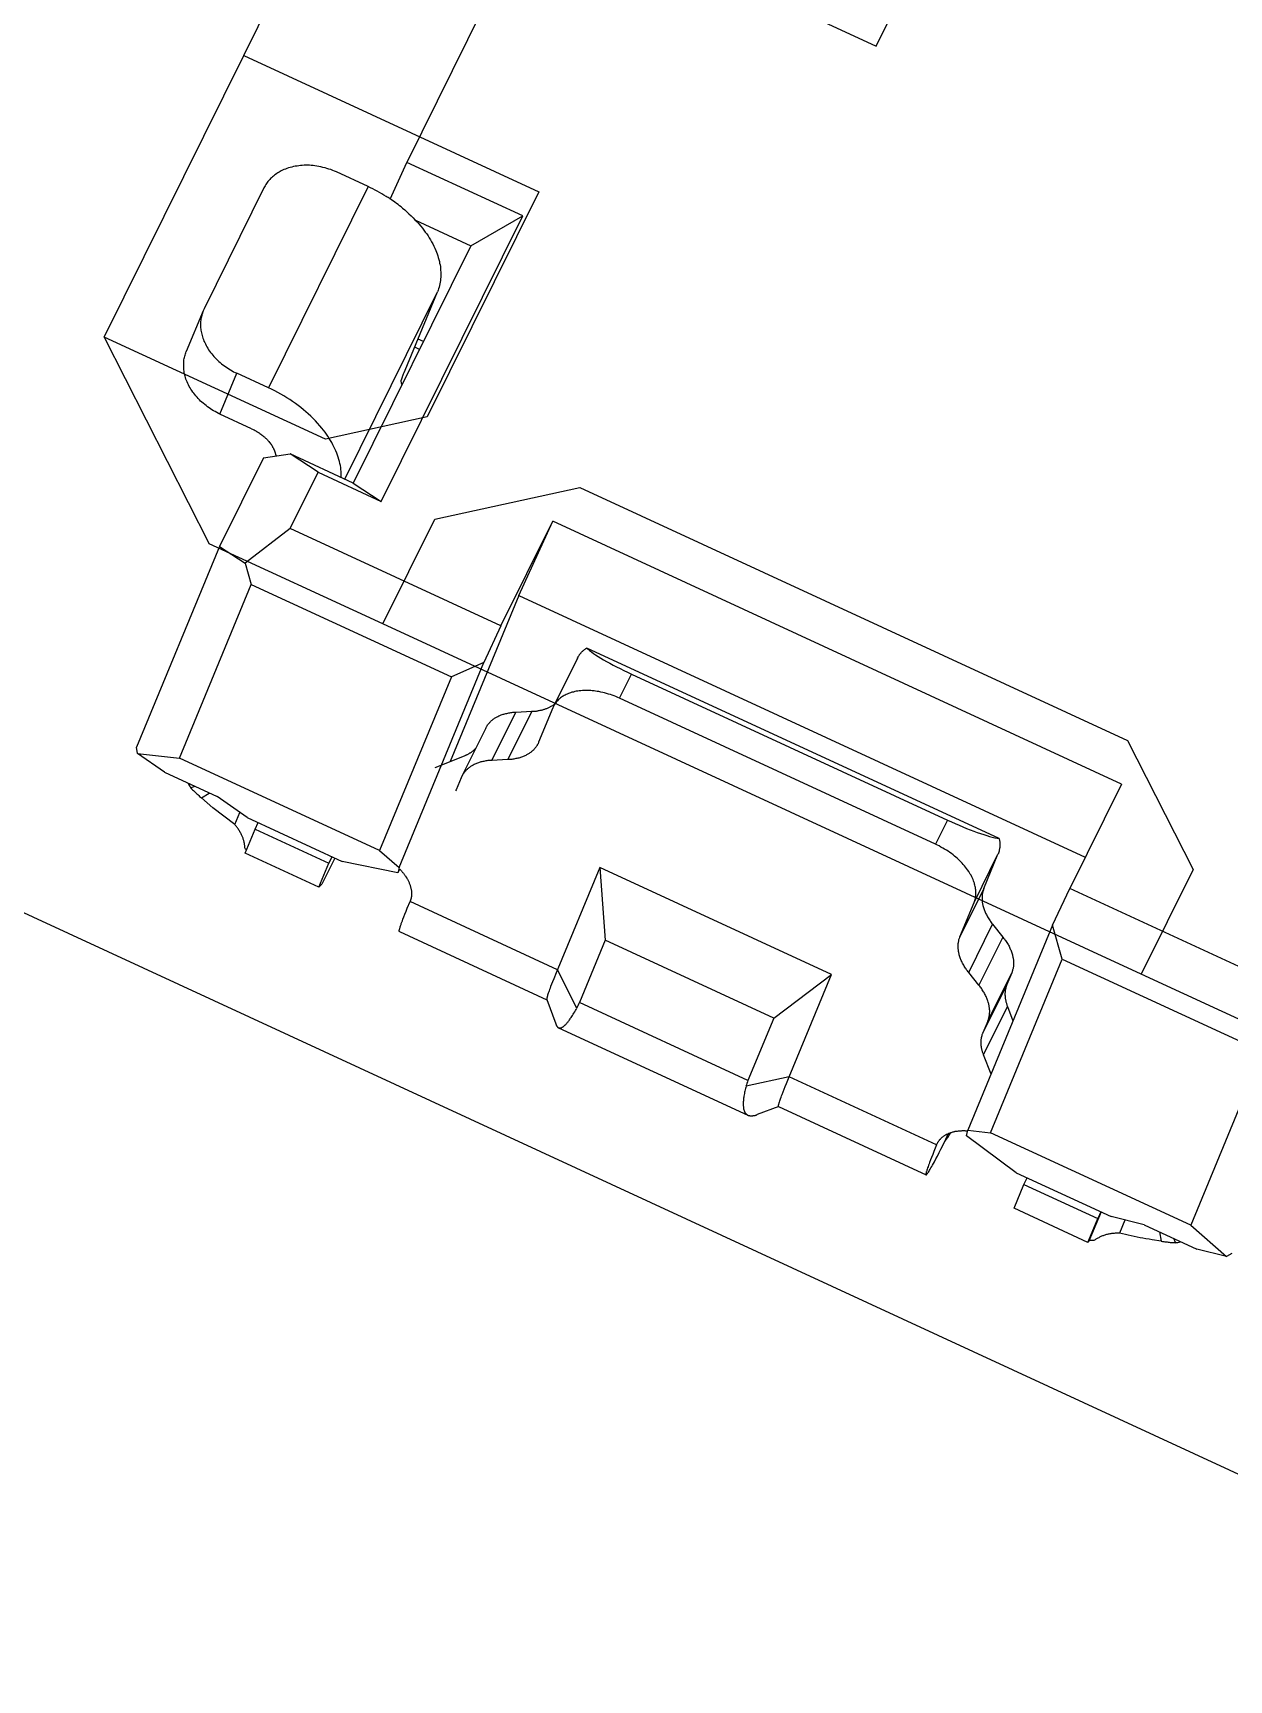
# Model space of a CAD drawing. Header units: millimetres. Extents: x 7 to 507, y -14 to 339.
# Drawn here: x 130.504 to 131.328, y 229.625 to 230.76 of the extents above; entities that cross this region are included whole.
import ezdxf

# ---------------------------------------------------------------- set-up
doc = ezdxf.new("R2010")
doc.units = ezdxf.units.MM
doc.header["$LTSCALE"] = 23.1
doc.layers.get('0').update_dxf_attribs({"linetype": 'CONTINUOUS'})
doc.layers.add('_139725', color=7, linetype='CONTINUOUS')
doc.layers.add('_424072', color=7, linetype='CONTINUOUS')
doc.styles.get("Standard").update_dxf_attribs({"font": 'simplex.shx', "width": 0.8})
doc.dimstyles.get("Standard").update_dxf_attribs({"dimtxt": 3, "dimasz": 3, "dimexe": 2, "dimexo": 0.35, "dimtad": 1, "dimdec": 3, "dimzin": 0, "dimdsep": 46, "dimtxsty": 'Standard', "dimcen": 0.09, "dimadec": 3, "dimazin": 0, "dimtol": 1, "dimtp": 0.001, "dimtm": 0.001, "dimtfac": 1, "dimtdec": 3, "dimtofl": 0, "dimtmove": 0, "dimatfit": 3, "dimfxl": 0, "dimtolj": 1, "dimtzin": 0, "dimarcsym": 0})

msp = doc.modelspace()

# ---------------------------------------------------------------- linework, layer by layer
at = {"color": 1}
for p, q in [((131.0849, 230.7512), (131.1535, 230.8898)), ((130.8454, 230.8618), (131.0849, 230.7512)), ((130.6491, 230.7447), (130.6903, 230.8279)), ((130.553, 230.5507), (130.6252, 230.4083)), ((130.745, 230.353), (130.6252, 230.4083)), ((130.1178, 230.3293), (131.6422, 229.6253)), ((131.3874, 230.0563), (131.2676, 230.1117))]:
    msp.add_line(p, q, dxfattribs=at)
at = {"color": 4}
for p, q in [((130.553, 230.5507), (130.6491, 230.7447)), ((130.6491, 230.7447), (130.8524, 230.6508)), ((130.8524, 230.6508), (130.7755, 230.4956)), ((130.7054, 230.4803), (130.553, 230.5507)), ((130.7755, 230.4956), (130.7054, 230.4803)), ((130.7807, 230.4251), (130.8807, 230.447)), ((130.8807, 230.447), (131.2582, 230.2727)), ((130.745, 230.353), (130.7807, 230.4251)), ((131.2676, 230.1117), (130.745, 230.353)), ((131.2582, 230.2727), (131.3033, 230.1837)), ((131.3033, 230.1837), (131.2676, 230.1117))]:
    msp.add_line(p, q, dxfattribs=at)
at = {"layer": '_139725', "color": 7}
for p, q in [((130.8137, 230.7764), (130.7615, 230.671)), ((130.7499, 230.6457), (130.7615, 230.671)), ((130.8414, 230.6342), (130.7615, 230.671)), ((130.7439, 230.4374), (130.8414, 230.6342)), ((130.7674, 230.6311), (130.8055, 230.6135)), ((130.8055, 230.6135), (130.8414, 230.6342)), ((130.8055, 230.6135), (130.7245, 230.45)), ((130.7702, 230.5422), (130.7669, 230.5438)), ((130.7729, 230.5476), (130.7692, 230.5493)), ((130.6626, 230.4674), (130.6324, 230.4064)), ((130.6626, 230.4674), (130.681, 230.4701)), ((130.7003, 230.4575), (130.681, 230.4701)), ((130.7245, 230.45), (130.681, 230.4701)), ((130.6811, 230.4187), (130.7003, 230.4575)), ((130.7003, 230.4575), (130.7439, 230.4374)), ((130.7245, 230.45), (130.7439, 230.4374)), ((130.6811, 230.4187), (130.6501, 230.3948)), ((130.8263, 230.3516), (130.6811, 230.4187)), ((130.8263, 230.3516), (130.862, 230.4237)), ((130.8386, 230.3725), (130.862, 230.4237)), ((131.254, 230.2427), (130.862, 230.4237)), ((130.6324, 230.4064), (130.5751, 230.268)), ((130.6324, 230.4064), (130.6501, 230.3948)), ((130.6501, 230.3948), (130.6543, 230.3802)), ((130.6048, 230.2605), (130.6543, 230.3802)), ((130.6543, 230.3802), (130.7922, 230.3165)), ((130.8386, 230.3725), (130.7913, 230.2582)), ((130.8386, 230.3725), (131.229, 230.1922)), ((130.8263, 230.3516), (130.8146, 230.3265)), ((130.7561, 230.1851), (130.8146, 230.3265)), ((130.8146, 230.3265), (130.7922, 230.3165)), ((130.7922, 230.3165), (130.7427, 230.1968)), ((130.5759, 230.2637), (130.5751, 230.268)), ((130.5945, 230.2508), (130.5759, 230.2637)), ((130.5759, 230.2637), (130.6048, 230.2605)), ((130.7427, 230.1968), (130.6048, 230.2605)), ((130.5945, 230.2508), (130.6308, 230.234)), ((130.6515, 230.2196), (130.6308, 230.234)), ((131.254, 230.2427), (131.2183, 230.1706)), ((130.6515, 230.2196), (130.7169, 230.1894)), ((130.7552, 230.1814), (130.7169, 230.1894)), ((130.7427, 230.1968), (130.7561, 230.1851)), ((130.7561, 230.1851), (130.7552, 230.1814)), ((130.7565, 230.184), (130.7552, 230.1814)), ((131.2065, 230.1455), (131.2183, 230.1706)), ((131.3635, 230.1036), (131.2183, 230.1706)), ((131.2065, 230.1455), (131.1481, 230.0041)), ((131.2132, 230.1221), (131.2065, 230.1455)), ((131.1637, 230.0024), (131.2132, 230.1221)), ((131.2132, 230.1221), (131.3512, 230.0584)), ((131.3512, 230.0584), (131.3017, 229.9387)), ((131.1472, 230.0004), (131.1481, 230.0041)), ((131.1814, 229.9749), (131.1472, 230.0004)), ((131.1481, 230.0041), (131.1637, 230.0024)), ((131.3017, 229.9387), (131.1637, 230.0024)), ((131.1814, 229.9749), (131.2468, 229.9447)), ((131.2696, 229.939), (131.2468, 229.9447)), ((131.2696, 229.939), (131.3059, 229.9222)), ((131.3017, 229.9387), (131.3263, 229.9172)), ((131.3263, 229.9172), (131.3059, 229.9222)), ((131.33, 229.9193), (131.3263, 229.9172))]:
    msp.add_line(p, q, dxfattribs=at)
at = {"layer": '_424072', "color": 7}
for p, q in [((130.7348, 230.6543), (130.713, 230.6644)), ((130.663, 230.6534), (130.6218, 230.5702)), ((130.7603, 230.5279), (130.7827, 230.5819)), ((130.6211, 230.5688), (130.6095, 230.5406)), ((130.6218, 230.5702), (130.6212, 230.5688)), ((130.6662, 230.5157), (130.6444, 230.5257)), ((130.7581, 230.5179), (130.7576, 230.5202)), ((130.7596, 230.5262), (130.7603, 230.5279)), ((130.6545, 230.4875), (130.6327, 230.4976)), ((131.1698, 230.2051), (130.8855, 230.3363)), ((130.879, 230.3293), (130.8625, 230.2961)), ((130.9163, 230.3184), (131.1341, 230.2179)), ((131.1258, 230.2012), (130.9081, 230.3018)), ((130.8366, 230.2923), (130.8476, 230.2928)), ((130.8621, 230.2951), (130.8523, 230.2715)), ((130.862, 230.2969), (130.8638, 230.2982)), ((130.8625, 230.2961), (130.8621, 230.2951)), ((130.8159, 230.2812), (130.7994, 230.248)), ((130.8523, 230.2715), (130.8519, 230.2705)), ((130.781, 230.2541), (130.8013, 230.2622)), ((130.8311, 230.2595), (130.8201, 230.259)), ((130.7989, 230.247), (130.7956, 230.2388)), ((130.7994, 230.248), (130.7989, 230.247)), ((130.6154, 230.2411), (130.6126, 230.24)), ((130.62, 230.2332), (130.6253, 230.2365)), ((130.6279, 230.2263), (130.62, 230.2332)), ((130.7956, 230.2388), (130.7951, 230.2379)), ((130.6429, 230.2148), (130.6279, 230.2263)), ((130.6429, 230.2148), (130.6464, 230.2231)), ((130.6501, 230.1951), (130.6569, 230.2115)), ((130.6569, 230.2115), (130.6591, 230.2161)), ((130.6569, 230.2115), (130.7077, 230.1881)), ((130.7009, 230.1716), (130.6501, 230.1951)), ((130.7009, 230.1716), (130.7077, 230.1881)), ((130.7118, 230.1917), (130.7029, 230.1738)), ((130.7099, 230.1926), (130.7077, 230.1881)), ((131.1592, 230.1707), (131.1689, 230.1943)), ((130.8944, 230.1851), (130.8644, 230.1126)), ((130.8944, 230.1851), (130.8982, 230.135)), ((131.0541, 230.1114), (130.8944, 230.1851)), ((130.7009, 230.1716), (130.7029, 230.1738)), ((130.7618, 230.1571), (130.7637, 230.1617)), ((130.7637, 230.1618), (130.7637, 230.1617)), ((131.1427, 230.1375), (131.1524, 230.161)), ((131.1652, 230.1461), (131.1723, 230.1372)), ((130.7564, 230.141), (130.858, 230.0941)), ((130.8982, 230.135), (130.8805, 230.0921)), ((131.0144, 230.0814), (130.8982, 230.135)), ((130.8644, 230.1126), (130.8627, 230.1084)), ((131.0144, 230.0814), (131.0541, 230.1114)), ((131.025, 230.041), (131.0541, 230.1114)), ((131.1558, 230.104), (131.1487, 230.1128)), ((131.1784, 230.1126), (131.175, 230.1045)), ((130.8579, 230.0942), (130.8641, 230.0774)), ((131.1754, 230.0894), (131.1792, 230.0795)), ((130.866, 230.0748), (130.9965, 230.0145)), ((131.0144, 230.0814), (130.9966, 230.0385)), ((131.1619, 230.0794), (131.1585, 230.0712)), ((131.1641, 230.0429), (131.1589, 230.0562)), ((131.0231, 230.0364), (131.025, 230.041)), ((131.0178, 230.0204), (131.003, 230.0149)), ((131.0177, 230.0204), (131.1193, 229.9734)), ((131.1267, 229.9942), (131.127, 229.995)), ((131.1323, 229.9964), (131.1346, 230.0017)), ((131.1266, 229.9941), (131.1247, 229.9895)), ((131.1267, 229.9942), (131.1266, 229.9941)), ((131.18, 229.9504), (131.1868, 229.9668)), ((131.1868, 229.9668), (131.189, 229.9714)), ((131.1868, 229.9668), (131.2376, 229.9433)), ((131.2308, 229.9269), (131.18, 229.9504)), ((131.2308, 229.9269), (131.2376, 229.9433)), ((131.2398, 229.9479), (131.2376, 229.9433)), ((131.2564, 229.9423), (131.2527, 229.9332)), ((131.2308, 229.9269), (131.2316, 229.9278)), ((131.2802, 229.9341), (131.2814, 229.9277)), ((131.2912, 229.9267), (131.2901, 229.9295))]:
    msp.add_line(p, q, dxfattribs=at)
at = {"layer": '_424072', "color": 9}
for p, q in [((130.7348, 230.6543), (130.6662, 230.5157)), ((130.7187, 230.4527), (130.7827, 230.5819)), ((130.6327, 230.4976), (130.6444, 230.5257)), ((130.9081, 230.3018), (130.9163, 230.3184)), ((130.8201, 230.259), (130.8366, 230.2923)), ((130.8476, 230.2928), (130.8311, 230.2595)), ((131.1341, 230.2179), (131.1258, 230.2012)), ((131.1524, 230.161), (131.1689, 230.1943)), ((131.1592, 230.1707), (131.1427, 230.1375)), ((130.8653, 230.1147), (130.7637, 230.1617)), ((131.1487, 230.1128), (131.1652, 230.1461)), ((131.1723, 230.1372), (131.1558, 230.104)), ((130.8787, 230.0883), (130.8653, 230.1147)), ((131.1619, 230.0794), (131.1784, 230.1126)), ((131.175, 230.1045), (131.1585, 230.0712)), ((130.9966, 230.0385), (130.8805, 230.0921)), ((131.1589, 230.0562), (131.1754, 230.0894)), ((131.025, 230.041), (130.9953, 230.0345)), ((131.1266, 229.9941), (131.025, 230.041)), ((131.2399, 229.9479), (131.2316, 229.9278))]:
    msp.add_line(p, q, dxfattribs=at)
at = {"layer": '_424072', "color": 7}
for points in [[(130.713, 230.6644), (130.7117, 230.6649), (130.7104, 230.6655), (130.7091, 230.666), (130.7078, 230.6664), (130.7064, 230.6669), (130.7051, 230.6673), (130.7037, 230.6676), (130.7023, 230.6679), (130.7009, 230.6682), (130.6995, 230.6685), (130.6981, 230.6687), (130.6969, 230.6688), (130.6956, 230.6689), (130.6944, 230.669), (130.6932, 230.669), (130.6919, 230.669), (130.6907, 230.669), (130.6894, 230.6689), (130.6882, 230.6688), (130.687, 230.6687), (130.6858, 230.6685), (130.6845, 230.6683), (130.6833, 230.6681), (130.6822, 230.6678), (130.6811, 230.6675), (130.68, 230.6672), (130.6789, 230.6668), (130.6778, 230.6664), (130.6767, 230.666), (130.6759, 230.6656), (130.675, 230.6652), (130.6742, 230.6647), (130.6734, 230.6643), (130.6726, 230.6638), (130.6718, 230.6633), (130.671, 230.6627), (130.6703, 230.6622), (130.6696, 230.6616), (130.6689, 230.661), (130.6682, 230.6604), (130.6676, 230.6598), (130.667, 230.6592), (130.6664, 230.6585), (130.6658, 230.6578), (130.6653, 230.6571), (130.6648, 230.6564), (130.6643, 230.6557), (130.6638, 230.6549), (130.6634, 230.6542), (130.663, 230.6534)], [(130.7585, 230.6395), (130.76, 230.6383), (130.7615, 230.637), (130.7629, 230.6356), (130.7644, 230.6343), (130.7658, 230.6329), (130.7671, 230.6315), (130.7685, 230.6301), (130.7698, 230.6286), (130.7711, 230.6271), (130.7723, 230.6256), (130.7733, 230.6243), (130.7742, 230.623), (130.7752, 230.6217), (130.7761, 230.6203), (130.7769, 230.619), (130.7778, 230.6176), (130.7786, 230.6162), (130.7793, 230.6148), (130.78, 230.6134), (130.7807, 230.6119), (130.7814, 230.6104), (130.7819, 230.6092), (130.7823, 230.6079), (130.7828, 230.6067), (130.7832, 230.6054), (130.7835, 230.6041), (130.7839, 230.6028), (130.7841, 230.6016), (130.7844, 230.6004), (130.7846, 230.5992), (130.7847, 230.5979), (130.7848, 230.5967), (130.7849, 230.5954), (130.785, 230.5943), (130.7849, 230.5931), (130.7849, 230.5919), (130.7848, 230.5907), (130.7847, 230.5896), (130.7845, 230.5884), (130.7843, 230.5873), (130.7841, 230.5862), (130.7838, 230.5851), (130.7834, 230.584), (130.7831, 230.5829), (130.7827, 230.5819)], [(130.6211, 230.5688), (130.6208, 230.568), (130.6206, 230.5672), (130.6203, 230.5664), (130.6201, 230.5656), (130.6199, 230.5647), (130.6197, 230.5639), (130.6196, 230.5631), (130.6195, 230.5622), (130.6194, 230.5614), (130.6193, 230.5605), (130.6193, 230.5597), (130.6193, 230.5588), (130.6193, 230.5579), (130.6194, 230.5571), (130.6195, 230.5562), (130.6196, 230.5553), (130.6198, 230.5544), (130.6199, 230.5535), (130.6201, 230.5527), (130.6204, 230.5518), (130.6206, 230.5509), (130.621, 230.5499), (130.6213, 230.5489), (130.6217, 230.5479), (130.6222, 230.5469), (130.6227, 230.5459), (130.6232, 230.5449), (130.6237, 230.5439), (130.6243, 230.5429), (130.6249, 230.5419), (130.6256, 230.541), (130.6263, 230.5401), (130.627, 230.5392), (130.6277, 230.5382), (130.6285, 230.5373), (130.6293, 230.5364), (130.6302, 230.5356), (130.631, 230.5347), (130.6319, 230.5339), (130.6328, 230.5331), (130.6338, 230.5323), (130.6348, 230.5315), (130.6358, 230.5308), (130.6368, 230.5301), (130.6378, 230.5294), (130.6389, 230.5287), (130.64, 230.5281), (130.6411, 230.5274), (130.6421, 230.5268), (130.6433, 230.5263), (130.6444, 230.5257)], [(130.6327, 230.4976), (130.6316, 230.4981), (130.6305, 230.4987), (130.6294, 230.4993), (130.6283, 230.4999), (130.6272, 230.5005), (130.6262, 230.5012), (130.6252, 230.5019), (130.6241, 230.5026), (130.6231, 230.5034), (130.6222, 230.5042), (130.6212, 230.505), (130.6203, 230.5058), (130.6194, 230.5066), (130.6185, 230.5074), (130.6177, 230.5083), (130.6169, 230.5092), (130.6161, 230.5101), (130.6153, 230.511), (130.6146, 230.5119), (130.614, 230.5128), (130.6133, 230.5138), (130.6127, 230.5148), (130.6121, 230.5157), (130.6115, 230.5167), (130.611, 230.5177), (130.6105, 230.5187), (130.6101, 230.5197), (130.6097, 230.5207), (130.6093, 230.5217), (130.609, 230.5228), (130.6087, 230.5236), (130.6085, 230.5245), (130.6083, 230.5254), (130.6081, 230.5263), (130.608, 230.5271), (130.6078, 230.528), (130.6078, 230.5289), (130.6077, 230.5298), (130.6077, 230.5306), (130.6077, 230.5315), (130.6077, 230.5324), (130.6077, 230.5332), (130.6078, 230.5341), (130.6079, 230.5349), (130.6081, 230.5358), (130.6082, 230.5366), (130.6084, 230.5374), (130.6087, 230.5382), (130.6089, 230.539), (130.6092, 230.5398), (130.6095, 230.5406)], [(130.7576, 230.5202), (130.7576, 230.5202), (130.7576, 230.5203), (130.7576, 230.5203), (130.7576, 230.5204), (130.7576, 230.5204), (130.7576, 230.5205), (130.7576, 230.5206), (130.7577, 230.5208), (130.7577, 230.521), (130.7578, 230.5212), (130.7578, 230.5214), (130.7579, 230.5215), (130.758, 230.5217), (130.7581, 230.5221), (130.7582, 230.5224), (130.7583, 230.5227), (130.7584, 230.5231), (130.7586, 230.5235), (130.7587, 230.5239), (130.759, 230.5246), (130.7593, 230.5253), (130.7596, 230.5262)], [(130.7163, 230.4538), (130.7163, 230.4552), (130.7163, 230.4566), (130.7162, 230.458), (130.7161, 230.4593), (130.7159, 230.4607), (130.7157, 230.4621), (130.7154, 230.4635), (130.715, 230.465), (130.7146, 230.4664), (130.7142, 230.4679), (130.7137, 230.4693), (130.7132, 230.4707), (130.7126, 230.4722), (130.7119, 230.4736), (130.7112, 230.4751), (130.7105, 230.4765), (130.7097, 230.4779), (130.7089, 230.4793), (130.708, 230.4808), (130.707, 230.4823), (130.7061, 230.4837), (130.7051, 230.4851), (130.704, 230.4865), (130.7029, 230.4879), (130.7015, 230.4896), (130.7, 230.4913), (130.6985, 230.4929), (130.6969, 230.4946), (130.6953, 230.4961), (130.6936, 230.4977), (130.6919, 230.4992), (130.6902, 230.5006), (130.6884, 230.5021), (130.6867, 230.5034), (130.6847, 230.5049), (130.6828, 230.5062), (130.6808, 230.5076), (130.6788, 230.5089), (130.6767, 230.5101), (130.6747, 230.5113), (130.6726, 230.5125), (130.6705, 230.5136), (130.6683, 230.5147), (130.6662, 230.5157)], [(130.6545, 230.4875), (130.6551, 230.4873), (130.6557, 230.487), (130.6563, 230.4867), (130.6569, 230.4863), (130.6575, 230.486), (130.658, 230.4857), (130.6586, 230.4853), (130.6592, 230.485), (130.6597, 230.4846), (130.6603, 230.4842), (130.6608, 230.4838), (130.6614, 230.4834), (130.6619, 230.483), (130.6624, 230.4826), (130.6628, 230.4822), (130.6633, 230.4819), (130.6637, 230.4815), (130.6641, 230.4811), (130.6645, 230.4807), (130.665, 230.4803), (130.6654, 230.4799), (130.6657, 230.4795), (130.6661, 230.479), (130.6665, 230.4786), (130.6669, 230.4781), (130.6672, 230.4777), (130.6676, 230.4772), (130.6679, 230.4768), (130.6682, 230.4763)], [(130.6682, 230.4763), (130.6684, 230.476), (130.6686, 230.4758), (130.6687, 230.4755), (130.6689, 230.4752), (130.669, 230.4749), (130.6692, 230.4746), (130.6693, 230.4744), (130.6695, 230.4741), (130.6696, 230.4738), (130.6697, 230.4736), (130.6699, 230.4733), (130.67, 230.4731), (130.6701, 230.4728), (130.6702, 230.4725), (130.6703, 230.4722), (130.6704, 230.472), (130.6705, 230.4717), (130.6706, 230.4714), (130.6707, 230.4711), (130.6707, 230.4709), (130.6708, 230.4706), (130.6709, 230.4703), (130.6709, 230.47), (130.671, 230.4697), (130.6711, 230.4694), (130.6711, 230.4692), (130.6711, 230.4689), (130.6712, 230.4686)], [(130.879, 230.3293), (130.8792, 230.3296), (130.8793, 230.3299), (130.8795, 230.3302), (130.8796, 230.3305), (130.8798, 230.3308), (130.88, 230.3311), (130.8802, 230.3314), (130.8804, 230.3316), (130.8806, 230.3319), (130.8808, 230.3322), (130.881, 230.3324), (130.8812, 230.3327), (130.8814, 230.333), (130.8817, 230.3332), (130.8819, 230.3335), (130.8822, 230.3337), (130.8824, 230.334), (130.8827, 230.3342), (130.8829, 230.3344), (130.8832, 230.3347), (130.8835, 230.3349), (130.8837, 230.3351), (130.884, 230.3353), (130.8843, 230.3356), (130.8846, 230.3358), (130.8849, 230.336), (130.8852, 230.3362), (130.8855, 230.3363)], [(130.9081, 230.3018), (130.9068, 230.3024), (130.9056, 230.3029), (130.9043, 230.3034), (130.903, 230.3039), (130.9018, 230.3043), (130.9005, 230.3047), (130.8992, 230.3051), (130.8978, 230.3055), (130.8965, 230.3058), (130.8952, 230.3061), (130.8938, 230.3064), (130.8927, 230.3065), (130.8916, 230.3067), (130.8905, 230.3069), (130.8893, 230.307), (130.8882, 230.3071), (130.8871, 230.3071), (130.8859, 230.3072), (130.8848, 230.3072), (130.8837, 230.3071), (130.8825, 230.3071), (130.8814, 230.307), (130.8803, 230.3069), (130.8793, 230.3067), (130.8783, 230.3066), (130.8773, 230.3064), (130.8763, 230.3061), (130.8753, 230.3059), (130.8744, 230.3056), (130.8736, 230.3053), (130.8729, 230.305), (130.8721, 230.3047), (130.8714, 230.3044), (130.8707, 230.304), (130.87, 230.3037), (130.8693, 230.3033), (130.8687, 230.3029), (130.8681, 230.3025), (130.8675, 230.302), (130.8669, 230.3016), (130.8664, 230.3011), (130.8658, 230.3006), (130.8653, 230.3001), (130.8648, 230.2996), (130.8644, 230.299), (130.864, 230.2985), (130.8636, 230.2979), (130.8632, 230.2973), (130.8628, 230.2967), (130.8625, 230.2961)], [(130.8159, 230.2812), (130.8161, 230.2817), (130.8163, 230.2821), (130.8166, 230.2825), (130.8169, 230.2829), (130.8171, 230.2834), (130.8174, 230.2838), (130.8177, 230.2842), (130.818, 230.2845), (130.8184, 230.2849), (130.8187, 230.2853), (130.8191, 230.2856), (130.8194, 230.286), (130.8198, 230.2864), (130.8202, 230.2867), (130.8206, 230.287), (130.8211, 230.2874), (130.8215, 230.2877), (130.8219, 230.288), (130.8224, 230.2882), (130.8228, 230.2885), (130.8233, 230.2888), (130.8237, 230.289), (130.8243, 230.2893), (130.8249, 230.2896), (130.8255, 230.2899), (130.826, 230.2901), (130.8266, 230.2903), (130.8272, 230.2906), (130.8278, 230.2908), (130.8284, 230.2909), (130.8291, 230.2911), (130.8297, 230.2913), (130.8304, 230.2914), (130.831, 230.2916), (130.8317, 230.2917), (130.8324, 230.2918), (130.8331, 230.2919), (130.8338, 230.292), (130.8345, 230.2921), (130.8352, 230.2922), (130.8359, 230.2922), (130.8366, 230.2923)], [(130.8476, 230.2928), (130.8481, 230.2928), (130.8487, 230.2928), (130.8492, 230.2929), (130.8497, 230.2929), (130.8503, 230.293), (130.8508, 230.293), (130.8514, 230.2931), (130.8518, 230.2932), (130.8523, 230.2933), (130.8528, 230.2934), (130.8533, 230.2935), (130.8537, 230.2936), (130.8542, 230.2937), (130.8547, 230.2938), (130.8552, 230.2939), (130.8556, 230.2941), (130.8561, 230.2942), (130.8566, 230.2943), (130.857, 230.2945), (130.8575, 230.2947), (130.8579, 230.2948), (130.8584, 230.295), (130.8588, 230.2952), (130.8593, 230.2954), (130.8597, 230.2956), (130.8602, 230.2958), (130.8606, 230.2961), (130.861, 230.2963)], [(130.8013, 230.2622), (130.8016, 230.2623), (130.802, 230.2625), (130.8023, 230.2626), (130.8027, 230.2628), (130.803, 230.263), (130.8034, 230.2631), (130.8037, 230.2633), (130.8041, 230.2635), (130.8044, 230.2637), (130.8047, 230.2639), (130.805, 230.2641), (130.8054, 230.2643), (130.8057, 230.2645), (130.806, 230.2647), (130.8063, 230.2649), (130.8066, 230.2651), (130.8068, 230.2653), (130.8071, 230.2655), (130.8074, 230.2658), (130.8077, 230.266), (130.8079, 230.2662), (130.8082, 230.2665), (130.8084, 230.2667), (130.8087, 230.267), (130.8089, 230.2672), (130.8092, 230.2675)], [(130.8519, 230.2705), (130.8517, 230.2701), (130.8514, 230.2697), (130.8512, 230.2692), (130.8509, 230.2688), (130.8506, 230.2684), (130.8503, 230.268), (130.85, 230.2676), (130.8497, 230.2672), (130.8494, 230.2669), (130.849, 230.2665), (130.8487, 230.2661), (130.8483, 230.2658), (130.8479, 230.2654), (130.8475, 230.2651), (130.8471, 230.2647), (130.8467, 230.2644), (130.8463, 230.2641), (130.8458, 230.2638), (130.8454, 230.2635), (130.8449, 230.2632), (130.8445, 230.263), (130.844, 230.2627), (130.8434, 230.2624), (130.8429, 230.2622), (130.8423, 230.2619), (130.8417, 230.2617), (130.8411, 230.2614), (130.8405, 230.2612), (130.8399, 230.261), (130.8393, 230.2608), (130.8387, 230.2606), (130.8381, 230.2605), (130.8374, 230.2603), (130.8367, 230.2602), (130.836, 230.26), (130.8353, 230.2599), (130.8346, 230.2598), (130.8339, 230.2597), (130.8332, 230.2597), (130.8325, 230.2596), (130.8318, 230.2595), (130.8311, 230.2595)], [(130.8201, 230.259), (130.8194, 230.259), (130.8187, 230.2589), (130.818, 230.2588), (130.8173, 230.2588), (130.8166, 230.2587), (130.816, 230.2586), (130.8153, 230.2585), (130.8146, 230.2583), (130.8139, 230.2582), (130.8132, 230.258), (130.8126, 230.2579), (130.812, 230.2577), (130.8114, 230.2575), (130.8108, 230.2573), (130.8102, 230.2571), (130.8096, 230.2568), (130.809, 230.2566), (130.8084, 230.2563), (130.8078, 230.2561), (130.8073, 230.2558), (130.8068, 230.2555), (130.8063, 230.2553), (130.8059, 230.255), (130.8054, 230.2547), (130.805, 230.2544), (130.8046, 230.2541), (130.8042, 230.2538), (130.8038, 230.2534), (130.8034, 230.2531), (130.803, 230.2527), (130.8026, 230.2524), (130.8022, 230.252), (130.8019, 230.2516), (130.8016, 230.2513), (130.8013, 230.2509), (130.801, 230.2505), (130.8007, 230.2501), (130.8004, 230.2497), (130.8001, 230.2493), (130.7999, 230.2488), (130.7996, 230.2484), (130.7994, 230.248)], [(130.6126, 230.24), (130.6132, 230.2394), (130.6138, 230.2388), (130.6144, 230.2382), (130.615, 230.2377), (130.6156, 230.2371), (130.6162, 230.2365), (130.6168, 230.2359), (130.6175, 230.2354), (130.6181, 230.2348), (130.6187, 230.2342), (130.6194, 230.2337), (130.62, 230.2332)], [(130.65, 230.1982), (130.6499, 230.1987), (130.6499, 230.1992), (130.6499, 230.1997), (130.6498, 230.2003), (130.6497, 230.2008), (130.6496, 230.2013), (130.6496, 230.2018), (130.6494, 230.2023), (130.6493, 230.2028), (130.6492, 230.2033), (130.6491, 230.2038), (130.6489, 230.2043), (130.6488, 230.2048), (130.6486, 230.2053), (130.6484, 230.2058), (130.6482, 230.2063), (130.648, 230.2067), (130.6478, 230.2073), (130.6475, 230.2078), (130.6473, 230.2084), (130.647, 230.2089), (130.6467, 230.2094), (130.6464, 230.21), (130.6461, 230.2105), (130.6458, 230.211), (130.6455, 230.2115), (130.6451, 230.212), (130.6448, 230.2125), (130.6444, 230.213), (130.6441, 230.2134), (130.6437, 230.2139), (130.6433, 230.2144), (130.6429, 230.2148)], [(131.1524, 230.161), (131.1527, 230.1617), (131.1529, 230.1624), (131.1531, 230.1631), (131.1533, 230.1638), (131.1534, 230.1645), (131.1535, 230.1652), (131.1536, 230.1659), (131.1537, 230.1667), (131.1537, 230.1674), (131.1537, 230.1682), (131.1537, 230.169), (131.1536, 230.1697), (131.1535, 230.1705), (131.1534, 230.1713), (131.1532, 230.1721), (131.153, 230.1729), (131.1528, 230.1737), (131.1526, 230.1745), (131.1523, 230.1753), (131.152, 230.1761), (131.1517, 230.1769), (131.1513, 230.1778), (131.1508, 230.1788), (131.1503, 230.1798), (131.1498, 230.1807), (131.1492, 230.1816), (131.1487, 230.1825), (131.148, 230.1835), (131.1473, 230.1845), (131.1466, 230.1854), (131.1458, 230.1863), (131.145, 230.1872), (131.1442, 230.1881), (131.1434, 230.189), (131.1426, 230.1898), (131.1417, 230.1907), (131.1408, 230.1915), (131.1399, 230.1923), (131.139, 230.193), (131.1379, 230.1939), (131.1368, 230.1948), (131.1356, 230.1956), (131.1345, 230.1964), (131.1333, 230.1972), (131.1321, 230.1979), (131.1309, 230.1986), (131.1296, 230.1993), (131.1284, 230.2), (131.1271, 230.2006), (131.1258, 230.2012)], [(131.1698, 230.2051), (131.1698, 230.2047), (131.1699, 230.2043), (131.17, 230.2039), (131.17, 230.2036), (131.1701, 230.2032), (131.1701, 230.2028), (131.1701, 230.2024), (131.1701, 230.2021), (131.1702, 230.2017), (131.1702, 230.2013), (131.1702, 230.2009), (131.1702, 230.2006), (131.1702, 230.2002), (131.1702, 230.1998), (131.1701, 230.1994), (131.1701, 230.1991), (131.1701, 230.1987), (131.17, 230.1984), (131.17, 230.198), (131.1699, 230.1977), (131.1698, 230.1973), (131.1698, 230.197), (131.1697, 230.1966), (131.1696, 230.1963), (131.1695, 230.1959), (131.1694, 230.1956), (131.1693, 230.1953), (131.1692, 230.1949), (131.169, 230.1946), (131.1689, 230.1943)], [(130.7566, 230.1841), (130.7569, 230.1838), (130.7572, 230.1835), (130.7575, 230.1831), (130.7578, 230.1828), (130.7581, 230.1825), (130.7583, 230.1822), (130.7586, 230.1818), (130.7589, 230.1815), (130.7592, 230.1812), (130.7594, 230.1808), (130.7597, 230.1805), (130.7599, 230.1801), (130.7602, 230.1798), (130.7604, 230.1794), (130.7607, 230.1791), (130.7609, 230.1787), (130.7612, 230.1783), (130.7614, 230.178), (130.7616, 230.1776)], [(130.7616, 230.1776), (130.7619, 230.1771), (130.7621, 230.1767), (130.7623, 230.1762), (130.7626, 230.1758), (130.7628, 230.1753), (130.763, 230.1749), (130.7632, 230.1744), (130.7634, 230.1739), (130.7636, 230.1734), (130.7637, 230.173), (130.7639, 230.1725), (130.764, 230.1721), (130.7641, 230.1716), (130.7642, 230.1712), (130.7643, 230.1707), (130.7644, 230.1703), (130.7645, 230.1698), (130.7646, 230.1693), (130.7646, 230.1689), (130.7647, 230.1685), (130.7647, 230.1682), (130.7647, 230.1678), (130.7647, 230.1674), (130.7647, 230.167), (130.7647, 230.1666), (130.7647, 230.1662), (130.7647, 230.1658), (130.7646, 230.1654), (130.7646, 230.165), (130.7645, 230.1647), (130.7645, 230.1643), (130.7644, 230.1639), (130.7643, 230.1636), (130.7642, 230.1632), (130.7641, 230.1629), (130.764, 230.1625), (130.7639, 230.1622), (130.7637, 230.1618)], [(131.1592, 230.1707), (131.159, 230.1702), (131.1588, 230.1697), (131.1586, 230.1692), (131.1585, 230.1687), (131.1584, 230.1682), (131.1582, 230.1677), (131.1582, 230.1672), (131.1581, 230.1667), (131.158, 230.1661), (131.158, 230.1656), (131.1579, 230.1651), (131.1579, 230.1645), (131.1579, 230.1639), (131.1579, 230.1634), (131.1579, 230.1628), (131.158, 230.1622), (131.158, 230.1617), (131.1581, 230.1611), (131.1582, 230.1606), (131.1583, 230.16), (131.1584, 230.1594), (131.1585, 230.1589), (131.1587, 230.1582), (131.1589, 230.1576), (131.1591, 230.1569), (131.1593, 230.1563), (131.1596, 230.1556), (131.1598, 230.155), (131.1601, 230.1543), (131.1604, 230.1537), (131.1607, 230.1531), (131.161, 230.1525), (131.1614, 230.1518), (131.1617, 230.1511), (131.1621, 230.1505), (131.1625, 230.1498), (131.163, 230.1492), (131.1634, 230.1485), (131.1638, 230.1479), (131.1643, 230.1473), (131.1647, 230.1467), (131.1652, 230.1461)], [(130.7564, 230.141), (130.7563, 230.1411), (130.7563, 230.1411), (130.7563, 230.1411), (130.7563, 230.1412), (130.7563, 230.1413), (130.7563, 230.1413), (130.7563, 230.1414), (130.7563, 230.1415), (130.7563, 230.1417), (130.7563, 230.1419), (130.7564, 230.1421), (130.7564, 230.1423), (130.7565, 230.1426), (130.7566, 230.143), (130.7567, 230.1434), (130.7568, 230.1438), (130.757, 230.1443), (130.7572, 230.145), (130.7575, 230.1458), (130.7577, 230.1466), (130.7581, 230.1476), (130.7584, 230.1485), (130.7588, 230.1495), (130.7595, 230.1513), (130.7602, 230.153), (130.761, 230.1551), (130.7618, 230.1571)], [(131.1487, 230.1128), (131.1483, 230.1134), (131.1478, 230.114), (131.1473, 230.1147), (131.1469, 230.1153), (131.1465, 230.1159), (131.1461, 230.1166), (131.1457, 230.1172), (131.1453, 230.1179), (131.1449, 230.1185), (131.1445, 230.1192), (131.1442, 230.1198), (131.1439, 230.1204), (131.1436, 230.1211), (131.1434, 230.1217), (131.1431, 230.1223), (131.1429, 230.123), (131.1426, 230.1236), (131.1424, 230.1243), (131.1422, 230.125), (131.1421, 230.1256), (131.1419, 230.1262), (131.1418, 230.1267), (131.1417, 230.1273), (131.1416, 230.1279), (131.1416, 230.1284), (131.1415, 230.129), (131.1415, 230.1295), (131.1414, 230.1301), (131.1414, 230.1307), (131.1414, 230.1313), (131.1414, 230.1318), (131.1415, 230.1323), (131.1415, 230.1329), (131.1416, 230.1334), (131.1417, 230.1339), (131.1418, 230.1344), (131.1419, 230.1349), (131.142, 230.1355), (131.1422, 230.136), (131.1423, 230.1365), (131.1425, 230.137), (131.1427, 230.1375)], [(131.1723, 230.1372), (131.1728, 230.1366), (131.1733, 230.136), (131.1737, 230.1354), (131.1741, 230.1348), (131.1746, 230.1342), (131.175, 230.1335), (131.1754, 230.1329), (131.1758, 230.1322), (131.1762, 230.1316), (131.1765, 230.1309), (131.1768, 230.1303), (131.1771, 230.1296), (131.1774, 230.129), (131.1777, 230.1284), (131.1779, 230.1277), (131.1782, 230.1271), (131.1784, 230.1264), (131.1786, 230.1258), (131.1788, 230.1251), (131.179, 230.1244), (131.1791, 230.1239), (131.1792, 230.1233), (131.1793, 230.1228), (131.1794, 230.1222), (131.1795, 230.1217), (131.1796, 230.1211), (131.1796, 230.1205), (131.1796, 230.12), (131.1796, 230.1194), (131.1796, 230.1188), (131.1796, 230.1183), (131.1796, 230.1177), (131.1795, 230.1172), (131.1795, 230.1167), (131.1794, 230.1162), (131.1793, 230.1156), (131.1792, 230.1151), (131.179, 230.1146), (131.1789, 230.1141), (131.1787, 230.1136), (131.1786, 230.1131), (131.1784, 230.1126)], [(130.8627, 230.1084), (130.8619, 230.1065), (130.8613, 230.1048), (130.8606, 230.1031), (130.8603, 230.1021), (130.8599, 230.1011), (130.8595, 230.1002), (130.8593, 230.0994), (130.859, 230.0986), (130.8587, 230.0978), (130.8585, 230.0973), (130.8584, 230.0967), (130.8582, 230.0961), (130.8581, 230.0957), (130.858, 230.0954), (130.858, 230.0951), (130.8579, 230.0948), (130.8579, 230.0947), (130.8579, 230.0946), (130.8579, 230.0945), (130.8579, 230.0944), (130.8579, 230.0943), (130.8579, 230.0943), (130.8579, 230.0942)], [(131.1619, 230.0794), (131.1621, 230.0798), (131.1623, 230.0803), (131.1624, 230.0808), (131.1626, 230.0814), (131.1627, 230.0819), (131.1628, 230.0824), (131.1629, 230.0829), (131.163, 230.0834), (131.1631, 230.0839), (131.1631, 230.0845), (131.1631, 230.085), (131.1632, 230.0856), (131.1632, 230.0861), (131.1632, 230.0867), (131.1631, 230.0873), (131.1631, 230.0878), (131.163, 230.0884), (131.1629, 230.089), (131.1629, 230.0895), (131.1628, 230.0901), (131.1626, 230.0906), (131.1625, 230.0912), (131.1623, 230.0918), (131.1621, 230.0925), (131.1619, 230.0932), (131.1617, 230.0938), (131.1615, 230.0945), (131.1612, 230.0951), (131.1609, 230.0957), (131.1607, 230.0964), (131.1604, 230.097), (131.16, 230.0976), (131.1597, 230.0983), (131.1593, 230.099), (131.1589, 230.0996), (131.1585, 230.1003), (131.1581, 230.1009), (131.1577, 230.1015), (131.1572, 230.1022), (131.1568, 230.1028), (131.1563, 230.1034), (131.1558, 230.104)], [(131.175, 230.1045), (131.1749, 230.1041), (131.1747, 230.1038), (131.1746, 230.1034), (131.1745, 230.103), (131.1744, 230.1026), (131.1743, 230.1022), (131.1742, 230.1018), (131.1741, 230.1014), (131.174, 230.1011), (131.1739, 230.1006), (131.1739, 230.1002), (131.1738, 230.0998), (131.1738, 230.0994), (131.1738, 230.099), (131.1737, 230.0986), (131.1737, 230.0982), (131.1737, 230.0978), (131.1737, 230.0973), (131.1738, 230.0969), (131.1738, 230.0964), (131.1738, 230.0959), (131.1739, 230.0954), (131.1739, 230.095), (131.174, 230.0945), (131.1741, 230.094), (131.1742, 230.0935), (131.1743, 230.0931), (131.1744, 230.0926), (131.1745, 230.0921), (131.1747, 230.0917), (131.1748, 230.0912), (131.1749, 230.0908), (131.1751, 230.0903), (131.1752, 230.0899), (131.1754, 230.0894)], [(130.866, 230.0748), (130.8662, 230.0748), (130.8663, 230.0747), (130.8665, 230.0747), (130.8666, 230.0746), (130.8668, 230.0746), (130.8669, 230.0746), (130.8671, 230.0746), (130.8673, 230.0746), (130.8675, 230.0747), (130.8676, 230.0747), (130.8678, 230.0748), (130.868, 230.0748), (130.8682, 230.0749), (130.8683, 230.075), (130.8686, 230.0751), (130.8688, 230.0752), (130.869, 230.0754), (130.8693, 230.0755), (130.8695, 230.0757), (130.8697, 230.0759), (130.87, 230.0761), (130.8702, 230.0763), (130.8705, 230.0766), (130.8707, 230.0768), (130.871, 230.0771), (130.8712, 230.0773), (130.8716, 230.0777), (130.8719, 230.0781), (130.8723, 230.0785), (130.8726, 230.0789), (130.8729, 230.0793), (130.8733, 230.0798), (130.8736, 230.0803), (130.874, 230.0808), (130.8744, 230.0813), (130.8747, 230.0818), (130.8752, 230.0826), (130.8757, 230.0833), (130.8762, 230.0841), (130.8766, 230.0848), (130.8772, 230.0857), (130.8777, 230.0866), (130.8782, 230.0874), (130.8787, 230.0883)], [(130.8641, 230.0774), (130.8641, 230.0773), (130.8642, 230.0771), (130.8642, 230.077), (130.8643, 230.0769), (130.8643, 230.0768), (130.8644, 230.0767), (130.8644, 230.0766), (130.8645, 230.0765), (130.8645, 230.0764), (130.8645, 230.0764), (130.8646, 230.0763), (130.8646, 230.0763), (130.8646, 230.0762), (130.8647, 230.0761), (130.8647, 230.0761), (130.8648, 230.076), (130.8648, 230.0759), (130.8648, 230.0759), (130.8649, 230.0758), (130.8649, 230.0758), (130.865, 230.0757), (130.865, 230.0756), (130.8651, 230.0756), (130.8651, 230.0755), (130.8652, 230.0755), (130.8652, 230.0754), (130.8653, 230.0754), (130.8653, 230.0753), (130.8654, 230.0753), (130.8654, 230.0752), (130.8655, 230.0752), (130.8655, 230.0751), (130.8656, 230.0751), (130.8656, 230.075), (130.8657, 230.075), (130.8658, 230.0749), (130.8658, 230.0749), (130.8659, 230.0749), (130.8659, 230.0748), (130.866, 230.0748)], [(131.1589, 230.0562), (131.1588, 230.0566), (131.1586, 230.057), (131.1585, 230.0575), (131.1583, 230.058), (131.1582, 230.0584), (131.158, 230.0589), (131.1579, 230.0593), (131.1578, 230.0598), (131.1577, 230.0603), (131.1576, 230.0607), (131.1575, 230.0612), (131.1575, 230.0617), (131.1574, 230.0622), (131.1574, 230.0626), (131.1573, 230.0631), (131.1573, 230.0636), (131.1573, 230.0641), (131.1573, 230.0645), (131.1573, 230.0649), (131.1573, 230.0653), (131.1573, 230.0657), (131.1573, 230.0661), (131.1574, 230.0666), (131.1574, 230.067), (131.1575, 230.0674), (131.1575, 230.0678), (131.1576, 230.0682), (131.1577, 230.0686), (131.1578, 230.069), (131.1579, 230.0693), (131.158, 230.0697), (131.1581, 230.0701), (131.1582, 230.0705), (131.1584, 230.0709), (131.1585, 230.0712)], [(130.9953, 230.0345), (130.9951, 230.0337), (130.9948, 230.0328), (130.9946, 230.032), (130.9945, 230.0311), (130.9943, 230.0303), (130.9941, 230.0294), (130.9939, 230.0286), (130.9938, 230.0277), (130.9937, 230.0269), (130.9936, 230.0262), (130.9935, 230.0256), (130.9934, 230.025), (130.9934, 230.0243), (130.9933, 230.0237), (130.9933, 230.0231), (130.9933, 230.0226), (130.9933, 230.022), (130.9933, 230.0215), (130.9933, 230.0209), (130.9934, 230.0206), (130.9934, 230.0202), (130.9934, 230.0198), (130.9935, 230.0194), (130.9936, 230.019), (130.9936, 230.0186), (130.9937, 230.0184), (130.9938, 230.0181), (130.9939, 230.0178), (130.994, 230.0176), (130.9941, 230.0173), (130.9942, 230.0171), (130.9943, 230.0168), (130.9944, 230.0166), (130.9945, 230.0164), (130.9947, 230.0162), (130.9948, 230.016), (130.9949, 230.0158), (130.9951, 230.0156), (130.9953, 230.0154), (130.9954, 230.0153), (130.9956, 230.0151), (130.9958, 230.015), (130.996, 230.0149), (130.9961, 230.0147), (130.9963, 230.0146), (130.9965, 230.0145)], [(131.0177, 230.0204), (131.0177, 230.0204), (131.0176, 230.0204), (131.0176, 230.0205), (131.0176, 230.0205), (131.0176, 230.0206), (131.0176, 230.0207), (131.0176, 230.0207), (131.0176, 230.0208), (131.0176, 230.021), (131.0176, 230.0212), (131.0177, 230.0215), (131.0177, 230.0217), (131.0178, 230.0219), (131.0179, 230.0223), (131.018, 230.0227), (131.0181, 230.0232), (131.0183, 230.0236), (131.0185, 230.0244), (131.0188, 230.0251), (131.0191, 230.0259), (131.0194, 230.0269), (131.0198, 230.0279), (131.0201, 230.0288), (131.0208, 230.0306), (131.0215, 230.0324), (131.0223, 230.0344), (131.0231, 230.0364)], [(130.9965, 230.0145), (130.9967, 230.0145), (130.9968, 230.0144), (130.9969, 230.0144), (130.9971, 230.0143), (130.9972, 230.0143), (130.9973, 230.0143), (130.9975, 230.0142), (130.9976, 230.0142), (130.9977, 230.0142), (130.9979, 230.0141), (130.998, 230.0141), (130.9982, 230.0141), (130.9984, 230.0141), (130.9985, 230.0141), (130.9987, 230.0141), (130.9989, 230.0141), (130.999, 230.0141), (130.9992, 230.0141), (130.9994, 230.0141), (130.9995, 230.0141), (130.9997, 230.0141), (130.9999, 230.0141), (131, 230.0141), (131.0002, 230.0142), (131.0004, 230.0142), (131.0007, 230.0142), (131.0009, 230.0143), (131.0011, 230.0143), (131.0013, 230.0144), (131.0015, 230.0144), (131.0018, 230.0145), (131.002, 230.0146), (131.0022, 230.0146), (131.0024, 230.0147), (131.0026, 230.0148), (131.0028, 230.0149), (131.003, 230.0149)], [(131.1193, 229.9734), (131.1194, 229.9734), (131.1194, 229.9734), (131.1194, 229.9735), (131.1195, 229.9735), (131.1196, 229.9735), (131.1196, 229.9736), (131.1197, 229.9736), (131.1198, 229.9737), (131.1199, 229.9739), (131.1201, 229.9741), (131.1204, 229.9744), (131.1206, 229.9747), (131.121, 229.9753), (131.1214, 229.9759), (131.1217, 229.9766), (131.1222, 229.9774), (131.1227, 229.9783), (131.1232, 229.9791), (131.1238, 229.9802), (131.1245, 229.9813), (131.1251, 229.9824), (131.1261, 229.9844), (131.1272, 229.9864), (131.1284, 229.9887), (131.1296, 229.9911), (131.1323, 229.9964)], [(131.127, 229.995), (131.1272, 229.9953), (131.1274, 229.9956), (131.1275, 229.9959), (131.1277, 229.9962), (131.1279, 229.9965), (131.1281, 229.9968), (131.1283, 229.9971), (131.1285, 229.9973), (131.1287, 229.9976), (131.129, 229.9979), (131.1292, 229.9981), (131.1295, 229.9984), (131.1297, 229.9987), (131.13, 229.9989), (131.1302, 229.9991), (131.1305, 229.9994), (131.1308, 229.9996), (131.1311, 229.9998), (131.1314, 230), (131.1317, 230.0003), (131.132, 230.0005), (131.1324, 230.0007), (131.1328, 230.0009), (131.1331, 230.0012), (131.1335, 230.0014), (131.1339, 230.0015), (131.1343, 230.0017), (131.1347, 230.0019), (131.1351, 230.0021), (131.1355, 230.0022), (131.1359, 230.0024), (131.1364, 230.0026), (131.1368, 230.0027), (131.1373, 230.0028), (131.1377, 230.003), (131.1382, 230.0031), (131.1386, 230.0032), (131.1391, 230.0033)], [(131.1391, 230.0033), (131.1395, 230.0034), (131.1399, 230.0034), (131.1403, 230.0035), (131.1407, 230.0036), (131.1411, 230.0036), (131.1416, 230.0037), (131.142, 230.0037), (131.1425, 230.0038), (131.1429, 230.0038), (131.1434, 230.0038), (131.1438, 230.0038), (131.1443, 230.0039), (131.1447, 230.0039), (131.1452, 230.0039), (131.1456, 230.0039), (131.1461, 230.0039), (131.1465, 230.0038), (131.147, 230.0038), (131.1474, 230.0038), (131.1479, 230.0038)], [(131.1247, 229.9895), (131.1239, 229.9875), (131.1231, 229.9854), (131.1224, 229.9837), (131.1218, 229.9819), (131.1214, 229.9809), (131.121, 229.98), (131.1207, 229.979), (131.1204, 229.9782), (131.1202, 229.9774), (131.1199, 229.9767), (131.1198, 229.9762), (131.1196, 229.9758), (131.1195, 229.9754), (131.1194, 229.975), (131.1194, 229.9747), (131.1193, 229.9745), (131.1193, 229.9743), (131.1192, 229.9741), (131.1192, 229.9739), (131.1192, 229.9738), (131.1192, 229.9737), (131.1192, 229.9737), (131.1192, 229.9736), (131.1192, 229.9735), (131.1193, 229.9735), (131.1193, 229.9735), (131.1193, 229.9734)], [(131.2527, 229.9332), (131.2521, 229.9332), (131.2515, 229.9332), (131.2509, 229.9332), (131.2503, 229.9332), (131.2496, 229.9332), (131.249, 229.9331), (131.2484, 229.9331), (131.2478, 229.933), (131.2472, 229.9329), (131.2466, 229.9328), (131.246, 229.9327), (131.2454, 229.9326), (131.2448, 229.9325), (131.2442, 229.9323), (131.2436, 229.9322), (131.243, 229.932), (131.2425, 229.9318), (131.2419, 229.9317), (131.2414, 229.9315), (131.2409, 229.9313), (131.2403, 229.9311), (131.2398, 229.9309), (131.2393, 229.9306), (131.2388, 229.9304), (131.2383, 229.9301), (131.2378, 229.9299), (131.2373, 229.9296), (131.2368, 229.9293), (131.2363, 229.929), (131.2358, 229.9287), (131.2354, 229.9284), (131.2349, 229.9281)], [(131.2814, 229.9277), (131.2751, 229.9287), (131.273, 229.929), (131.2709, 229.9294), (131.2688, 229.9298), (131.2668, 229.9301), (131.2647, 229.9305), (131.2627, 229.9309), (131.2607, 229.9313), (131.2587, 229.9318), (131.2567, 229.9322), (131.2547, 229.9327), (131.2527, 229.9332)], [(131.2814, 229.9277), (131.2822, 229.9276), (131.2831, 229.9275), (131.2839, 229.9273), (131.2846, 229.9273), (131.2854, 229.9272), (131.2861, 229.9271), (131.2868, 229.927), (131.2875, 229.9269), (131.2883, 229.9269), (131.289, 229.9268), (131.2897, 229.9267), (131.2905, 229.9267), (131.2912, 229.9267)]]:
    msp.add_lwpolyline(points, dxfattribs=at)
for centre, radius, start, end in [((130.6874, 230.5516), 0.1131, 58.0557, 65.2205), ((130.6889, 230.5541), 0.1102, 56.3278, 58.0446), ((130.6909, 230.557), 0.1067, 50.67, 56.3414), ((130.8505, 230.3149), 0.0214, 299.5663, 302.4987), ((130.6997, 230.2918), 0.1014, 208.7927, 210.759), ((130.7793, 230.2314), 0.4241, 326.3336, 327.2894), ((131.2744, 230.0209), 0.0958, 280.0826, 282.1408)]:
    msp.add_arc(centre, radius, start, end, dxfattribs=at)
for centre, major_axis, ratio, start_param, end_param in [((130.9203, 230.3227), (0.0364, -0.0165), 0.138515, -2.777661, -1.618382), ((131.1381, 230.2221), (0.0364, -0.0165), 0.138515, -1.618382, -0.459102), ((130.6218, 230.2094), (0.0292, -0.0132), 0.138515, 0.210474, 0.336811), ((130.8263, 230.1989), (-0.0423, 0.1198), 0.342945, -2.848711, -2.776576), ((131.1167, 230.0648), (0.1213, 0.0428), 0.371882, 2.819478, 2.891612), ((131.2606, 229.9144), (0.0292, -0.0132), 0.138515, 2.70961, 3.094007)]:
    msp.add_ellipse(centre, major_axis=major_axis, ratio=ratio, start_param=start_param, end_param=end_param, dxfattribs=at)

# ---------------------------------------------------------------- leaders
at = {"color": 2}
msp.add_leader([(131.7501, 231.1332), (51.777, 233.007), (48.777, 233.007)], dimstyle='Standard', override={"dimtad": 0}, dxfattribs=at)

doc.saveas('drawing.dxf')
